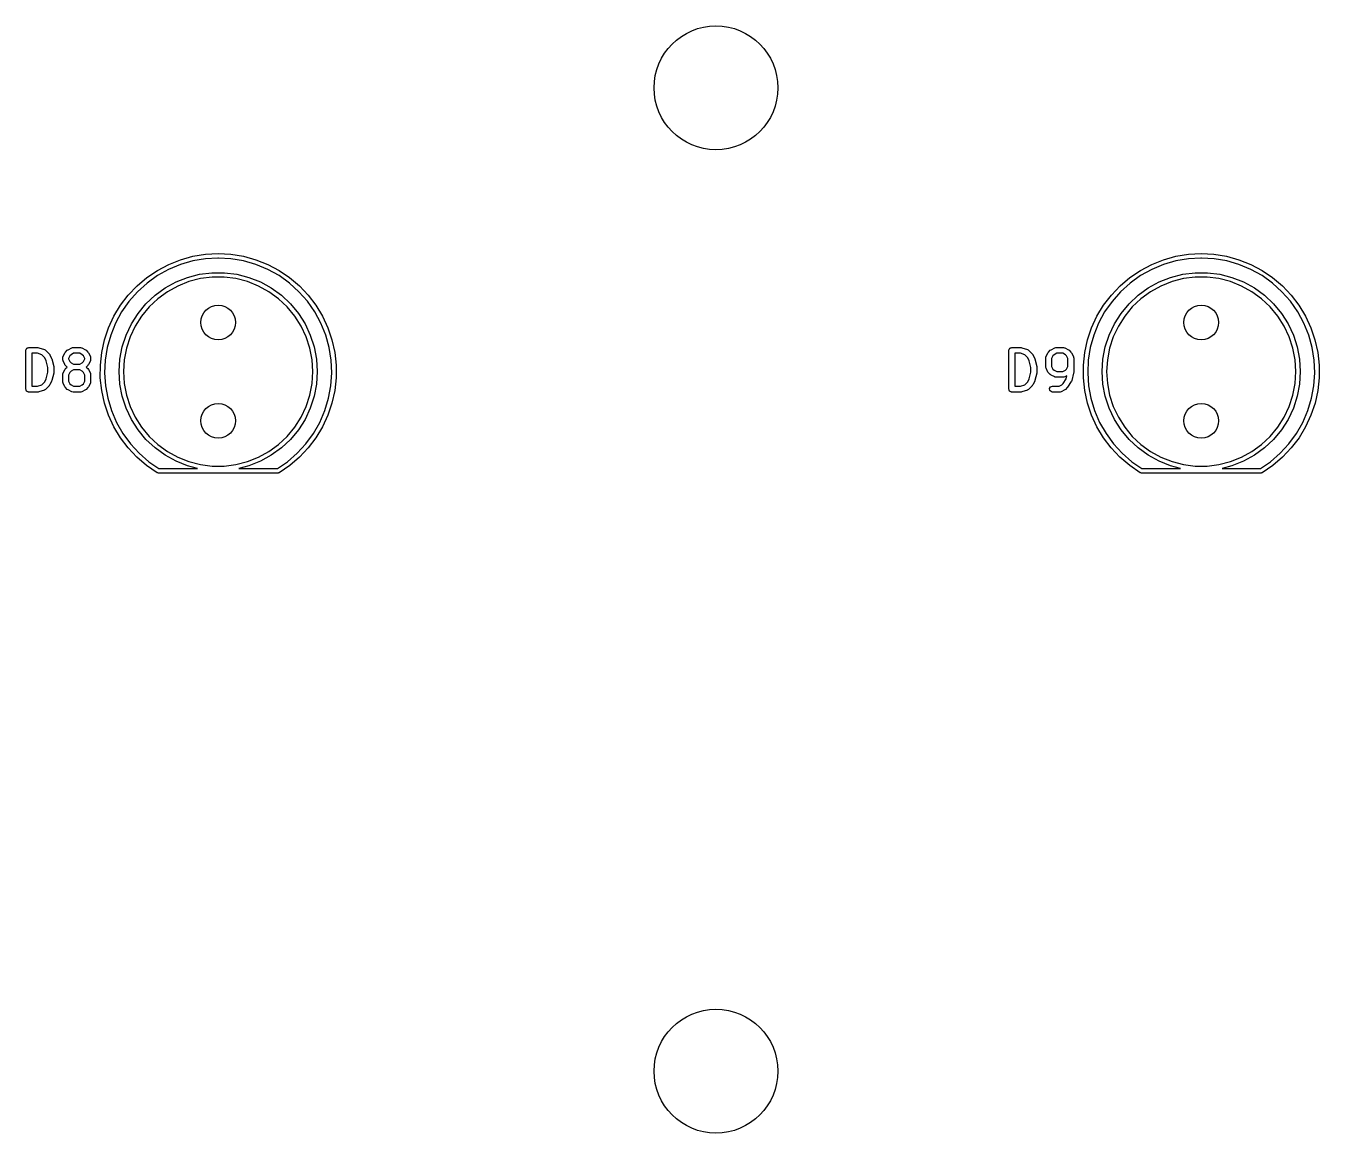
# Model space of a CAD drawing. Extents: x 17 to 414, y -137 to -109.
# Drawn here: x 223.47 to 256.88, y -137.49 to -108.89 of the extents above; entities that cross this region are included whole.
import ezdxf

# ---------------------------------------------------------------- set-up
doc = ezdxf.new("R2010")
doc.units = 0
doc.layers.add('BLACK', color=7, linetype='CONTINUOUS')

msp = doc.modelspace()

# ---------------------------------------------------------------- linework, layer by layer
at = {"layer": 'BLACK', "linetype": 'CONTINUOUS'}
for p, q in [((227.159, -115.052), (227.466, -114.93)), ((227.466, -114.93), (227.784, -114.842)), ((228.109, -114.905), (227.782, -114.961)), ((227.784, -114.842), (228.11, -114.789)), ((228.429, -114.887), (228.109, -114.905)), ((228.11, -114.789), (228.438, -114.771)), ((228.439, -114.891), (228.429, -114.887)), ((228.438, -114.771), (228.439, -114.771)), ((228.439, -114.771), (228.439, -114.771)), ((228.439, -114.771), (228.44, -114.771)), ((228.449, -114.887), (228.439, -114.891)), ((228.439, -114.891), (228.439, -114.891)), ((228.439, -114.891), (228.439, -114.891)), ((228.44, -114.771), (228.768, -114.789)), ((228.44, -114.771), (228.44, -114.771)), ((228.769, -114.905), (228.449, -114.887)), ((228.768, -114.789), (229.094, -114.842)), ((229.096, -114.961), (228.769, -114.905)), ((229.094, -114.842), (229.412, -114.93)), ((229.412, -114.93), (229.719, -115.052)), ((252.559, -115.052), (252.866, -114.93)), ((252.866, -114.93), (253.184, -114.842)), ((253.509, -114.905), (253.182, -114.961)), ((253.184, -114.842), (253.51, -114.789)), ((253.829, -114.887), (253.509, -114.905)), ((253.51, -114.789), (253.838, -114.771)), ((253.839, -114.891), (253.829, -114.887)), ((253.838, -114.771), (253.839, -114.771)), ((253.839, -114.771), (253.839, -114.771)), ((253.839, -114.771), (253.84, -114.771)), ((253.849, -114.887), (253.839, -114.891)), ((253.839, -114.891), (253.839, -114.891)), ((253.839, -114.891), (253.839, -114.891)), ((253.84, -114.771), (254.168, -114.789)), ((253.84, -114.771), (253.84, -114.771)), ((254.169, -114.905), (253.849, -114.887)), ((254.168, -114.789), (254.494, -114.842)), ((254.496, -114.961), (254.169, -114.905)), ((254.494, -114.842), (254.812, -114.93)), ((254.812, -114.93), (255.119, -115.052)), ((226.594, -115.392), (226.868, -115.207)), ((226.868, -115.207), (227.159, -115.052)), ((227.158, -115.181), (226.868, -115.342)), ((227.464, -115.053), (227.158, -115.181)), ((227.782, -114.961), (227.464, -115.053)), ((227.959, -115.306), (228.278, -115.266)), ((228.278, -115.266), (228.6, -115.266)), ((228.6, -115.266), (228.919, -115.306)), ((229.414, -115.053), (229.096, -114.961)), ((229.72, -115.181), (229.414, -115.053)), ((229.719, -115.052), (230.01, -115.207)), ((230.01, -115.342), (229.72, -115.181)), ((230.01, -115.207), (230.284, -115.392)), ((251.994, -115.392), (252.268, -115.207)), ((252.268, -115.207), (252.559, -115.052)), ((252.558, -115.181), (252.268, -115.342)), ((252.864, -115.053), (252.558, -115.181)), ((253.182, -114.961), (252.864, -115.053)), ((253.359, -115.306), (253.678, -115.266)), ((253.678, -115.266), (254, -115.266)), ((254, -115.266), (254.319, -115.306)), ((254.814, -115.053), (254.496, -114.961)), ((255.12, -115.181), (254.814, -115.053)), ((255.119, -115.052), (255.41, -115.207)), ((255.41, -115.342), (255.12, -115.181)), ((255.41, -115.207), (255.684, -115.392)), ((226.116, -115.845), (226.343, -115.606)), ((226.343, -115.606), (226.594, -115.392)), ((226.599, -115.535), (226.353, -115.757)), ((226.868, -115.342), (226.599, -115.535)), ((227.067, -115.659), (227.349, -115.505)), ((227.398, -115.609), (227.129, -115.757)), ((227.349, -115.505), (227.648, -115.386)), ((227.684, -115.496), (227.398, -115.609)), ((227.648, -115.386), (227.959, -115.306)), ((227.981, -115.419), (227.684, -115.496)), ((228.286, -115.381), (227.981, -115.419)), ((228.593, -115.381), (228.286, -115.381)), ((228.897, -115.419), (228.593, -115.381)), ((229.195, -115.496), (228.897, -115.419)), ((228.919, -115.306), (229.23, -115.386)), ((229.48, -115.609), (229.195, -115.496)), ((229.23, -115.386), (229.529, -115.505)), ((229.749, -115.757), (229.48, -115.609)), ((229.529, -115.505), (229.811, -115.659)), ((230.279, -115.535), (230.01, -115.342)), ((230.525, -115.757), (230.279, -115.535)), ((230.284, -115.392), (230.535, -115.606)), ((230.535, -115.606), (230.763, -115.845)), ((251.516, -115.845), (251.743, -115.606)), ((251.743, -115.606), (251.994, -115.392)), ((251.999, -115.535), (251.753, -115.757)), ((252.268, -115.342), (251.999, -115.535)), ((252.467, -115.659), (252.749, -115.505)), ((252.798, -115.609), (252.529, -115.757)), ((252.749, -115.505), (253.048, -115.386)), ((253.084, -115.496), (252.798, -115.609)), ((253.048, -115.386), (253.359, -115.306)), ((253.381, -115.419), (253.084, -115.496)), ((253.686, -115.381), (253.381, -115.419)), ((253.993, -115.381), (253.686, -115.381)), ((254.297, -115.419), (253.993, -115.381)), ((254.595, -115.496), (254.297, -115.419)), ((254.319, -115.306), (254.63, -115.386)), ((254.88, -115.609), (254.595, -115.496)), ((254.63, -115.386), (254.929, -115.505)), ((255.149, -115.757), (254.88, -115.609)), ((254.929, -115.505), (255.211, -115.659)), ((255.679, -115.535), (255.41, -115.342)), ((255.925, -115.757), (255.679, -115.535)), ((255.684, -115.392), (255.935, -115.606)), ((255.935, -115.606), (256.163, -115.845)), ((225.916, -116.108), (226.116, -115.845)), ((226.353, -115.757), (226.133, -116.006)), ((226.573, -116.069), (226.807, -115.848)), ((226.881, -115.937), (226.657, -116.147)), ((226.807, -115.848), (227.067, -115.659)), ((227.129, -115.757), (226.881, -115.937)), ((229.997, -115.937), (229.749, -115.757)), ((229.811, -115.659), (230.071, -115.848)), ((230.221, -116.147), (229.997, -115.937)), ((230.071, -115.848), (230.305, -116.069)), ((230.745, -116.005), (230.525, -115.757)), ((230.763, -115.845), (230.962, -116.108)), ((251.316, -116.108), (251.516, -115.845)), ((251.753, -115.757), (251.533, -116.006)), ((251.973, -116.069), (252.207, -115.848)), ((252.281, -115.937), (252.057, -116.147)), ((252.207, -115.848), (252.467, -115.659)), ((252.529, -115.757), (252.281, -115.937)), ((255.397, -115.937), (255.149, -115.757)), ((255.211, -115.659), (255.471, -115.848)), ((255.621, -116.147), (255.397, -115.937)), ((255.471, -115.848), (255.705, -116.069)), ((256.145, -116.005), (255.925, -115.757)), ((256.163, -115.845), (256.362, -116.108)), ((225.745, -116.391), (225.916, -116.108)), ((225.943, -116.277), (225.785, -116.568)), ((226.133, -116.006), (225.943, -116.277)), ((226.368, -116.316), (226.573, -116.069)), ((226.657, -116.147), (226.461, -116.384)), ((230.417, -116.384), (230.221, -116.147)), ((230.305, -116.069), (230.51, -116.316)), ((230.935, -116.277), (230.745, -116.005)), ((231.093, -116.568), (230.935, -116.277)), ((230.962, -116.108), (231.133, -116.391)), ((251.145, -116.391), (251.316, -116.108)), ((251.343, -116.277), (251.185, -116.568)), ((251.533, -116.006), (251.343, -116.277)), ((251.768, -116.316), (251.973, -116.069)), ((252.057, -116.147), (251.861, -116.384)), ((255.817, -116.384), (255.621, -116.147)), ((255.705, -116.069), (255.91, -116.316)), ((256.335, -116.277), (256.145, -116.005)), ((256.493, -116.568), (256.335, -116.277)), ((256.362, -116.108), (256.533, -116.391)), ((225.606, -116.69), (225.745, -116.391)), ((225.785, -116.568), (225.661, -116.875)), ((226.059, -116.879), (226.196, -116.588)), ((226.196, -116.588), (226.368, -116.316)), ((226.461, -116.384), (226.297, -116.643)), ((230.581, -116.643), (230.417, -116.384)), ((230.51, -116.316), (230.682, -116.588)), ((230.682, -116.588), (230.819, -116.879)), ((231.217, -116.875), (231.093, -116.568)), ((231.133, -116.391), (231.272, -116.69)), ((251.006, -116.69), (251.145, -116.391)), ((251.185, -116.568), (251.061, -116.875)), ((251.459, -116.879), (251.596, -116.588)), ((251.596, -116.588), (251.768, -116.316)), ((251.861, -116.384), (251.697, -116.643)), ((255.981, -116.643), (255.817, -116.384)), ((255.91, -116.316), (256.082, -116.588)), ((256.082, -116.588), (256.219, -116.879)), ((256.617, -116.875), (256.493, -116.568)), ((256.533, -116.391), (256.672, -116.69)), ((225.501, -117.003), (225.606, -116.69)), ((225.661, -116.875), (225.572, -117.195)), ((225.959, -117.184), (226.059, -116.879)), ((226.166, -116.921), (226.071, -117.213)), ((226.297, -116.643), (226.166, -116.921)), ((230.712, -116.921), (230.581, -116.643)), ((230.807, -117.213), (230.712, -116.921)), ((230.819, -116.879), (230.919, -117.184)), ((231.306, -117.195), (231.217, -116.875)), ((231.272, -116.69), (231.377, -117.003)), ((250.901, -117.003), (251.006, -116.69)), ((251.061, -116.875), (250.972, -117.195)), ((251.359, -117.184), (251.459, -116.879)), ((251.566, -116.921), (251.471, -117.213)), ((251.697, -116.643), (251.566, -116.921)), ((256.112, -116.921), (255.981, -116.643)), ((256.207, -117.213), (256.112, -116.921)), ((256.219, -116.879), (256.319, -117.184)), ((256.706, -117.195), (256.617, -116.875)), ((256.672, -116.69), (256.777, -117.003)), ((223.469, -117.273), (223.471, -117.264)), ((223.469, -118.273), (223.469, -117.273)), ((223.47, -117.26), (223.472, -117.257)), ((223.471, -117.264), (223.47, -117.26)), ((223.472, -117.257), (223.473, -117.248)), ((223.473, -117.248), (223.486, -117.233)), ((223.486, -117.233), (223.496, -117.216)), ((223.496, -117.216), (223.502, -117.214)), ((223.502, -117.214), (223.506, -117.208)), ((223.506, -117.208), (223.526, -117.205)), ((223.526, -117.205), (223.544, -117.198)), ((223.544, -117.198), (223.782, -117.198)), ((223.782, -117.198), (223.804, -117.202)), ((223.804, -117.202), (223.806, -117.202)), ((223.806, -117.202), (223.949, -117.25)), ((223.949, -117.25), (223.971, -117.262)), ((223.971, -117.262), (223.974, -117.266)), ((223.974, -117.266), (223.978, -117.268)), ((223.978, -117.268), (224.073, -117.363)), ((224.491, -117.316), (224.538, -117.268)), ((224.538, -117.268), (224.557, -117.255)), ((224.557, -117.255), (224.558, -117.254)), ((224.558, -117.254), (224.653, -117.206)), ((224.653, -117.206), (224.678, -117.199)), ((224.678, -117.199), (224.683, -117.2)), ((224.683, -117.2), (224.687, -117.198)), ((224.687, -117.198), (224.877, -117.198)), ((224.877, -117.198), (224.903, -117.203)), ((224.903, -117.203), (224.906, -117.206)), ((224.906, -117.206), (224.911, -117.206)), ((224.911, -117.206), (225.006, -117.254)), ((225.006, -117.254), (225.024, -117.267)), ((225.024, -117.267), (225.026, -117.268)), ((225.026, -117.268), (225.073, -117.316)), ((225.43, -117.325), (225.501, -117.003)), ((225.572, -117.195), (225.52, -117.522)), ((225.899, -117.5), (225.959, -117.184)), ((226.071, -117.213), (226.013, -117.515)), ((230.865, -117.515), (230.807, -117.213)), ((230.919, -117.184), (230.979, -117.5)), ((231.358, -117.522), (231.306, -117.195)), ((231.377, -117.003), (231.448, -117.325)), ((248.869, -117.273), (248.871, -117.264)), ((248.869, -118.273), (248.869, -117.273)), ((248.87, -117.26), (248.872, -117.257)), ((248.871, -117.264), (248.87, -117.26)), ((248.872, -117.257), (248.873, -117.248)), ((248.873, -117.248), (248.886, -117.233)), ((248.886, -117.233), (248.896, -117.216)), ((248.896, -117.216), (248.902, -117.214)), ((248.902, -117.214), (248.906, -117.208)), ((248.906, -117.208), (248.926, -117.205)), ((248.926, -117.205), (248.944, -117.198)), ((248.944, -117.198), (249.182, -117.198)), ((249.182, -117.198), (249.204, -117.202)), ((249.204, -117.202), (249.206, -117.202)), ((249.206, -117.202), (249.349, -117.25)), ((249.349, -117.25), (249.371, -117.262)), ((249.371, -117.262), (249.374, -117.266)), ((249.374, -117.266), (249.378, -117.268)), ((249.378, -117.268), (249.473, -117.363)), ((249.891, -117.316), (249.938, -117.268)), ((249.938, -117.268), (249.957, -117.255)), ((249.957, -117.255), (249.958, -117.254)), ((249.958, -117.254), (250.053, -117.206)), ((250.053, -117.206), (250.078, -117.199)), ((250.078, -117.199), (250.083, -117.2)), ((250.083, -117.2), (250.087, -117.198)), ((250.087, -117.198), (250.277, -117.198)), ((250.277, -117.198), (250.303, -117.203)), ((250.303, -117.203), (250.306, -117.206)), ((250.306, -117.206), (250.311, -117.206)), ((250.311, -117.206), (250.406, -117.254)), ((250.406, -117.254), (250.424, -117.267)), ((250.424, -117.267), (250.426, -117.268)), ((250.426, -117.268), (250.473, -117.316)), ((250.83, -117.325), (250.901, -117.003)), ((250.972, -117.195), (250.92, -117.522)), ((251.299, -117.5), (251.359, -117.184)), ((251.471, -117.213), (251.413, -117.515)), ((256.265, -117.515), (256.207, -117.213)), ((256.319, -117.184), (256.379, -117.5)), ((256.758, -117.522), (256.706, -117.195)), ((256.777, -117.003), (256.848, -117.325)), ((223.619, -117.348), (223.619, -118.198)), ((223.77, -117.348), (223.619, -117.348)), ((223.884, -117.387), (223.77, -117.348)), ((223.958, -117.461), (223.884, -117.387)), ((223.997, -117.538), (223.958, -117.461)), ((224.04, -117.711), (223.997, -117.538)), ((224.073, -117.363), (224.086, -117.382)), ((224.086, -117.382), (224.087, -117.383)), ((224.087, -117.383), (224.135, -117.478)), ((224.135, -117.478), (224.138, -117.49)), ((224.138, -117.49), (224.14, -117.493)), ((224.14, -117.493), (224.188, -117.684)), ((224.421, -117.464), (224.426, -117.438)), ((224.421, -117.511), (224.421, -117.464)), ((224.423, -117.516), (224.421, -117.511)), ((224.422, -117.52), (224.423, -117.516)), ((224.429, -117.545), (224.422, -117.52)), ((224.426, -117.438), (224.429, -117.435)), ((224.429, -117.43), (224.477, -117.335)), ((224.429, -117.435), (224.429, -117.43)), ((224.477, -117.64), (224.429, -117.545)), ((224.477, -117.335), (224.49, -117.317)), ((224.49, -117.317), (224.491, -117.316)), ((224.606, -117.413), (224.571, -117.482)), ((224.571, -117.482), (224.571, -117.494)), ((224.571, -117.494), (224.606, -117.562)), ((224.636, -117.383), (224.606, -117.413)), ((224.606, -117.562), (224.636, -117.593)), ((224.704, -117.348), (224.636, -117.383)), ((224.636, -117.593), (224.704, -117.627)), ((224.86, -117.348), (224.704, -117.348)), ((224.928, -117.383), (224.86, -117.348)), ((224.86, -117.627), (224.928, -117.593)), ((224.958, -117.413), (224.928, -117.383)), ((224.928, -117.593), (224.958, -117.562)), ((224.993, -117.482), (224.958, -117.413)), ((224.958, -117.562), (224.993, -117.494)), ((224.993, -117.494), (224.993, -117.482)), ((225.073, -117.316), (225.086, -117.334)), ((225.086, -117.334), (225.087, -117.335)), ((225.087, -117.335), (225.135, -117.43)), ((225.135, -117.545), (225.087, -117.64)), ((225.135, -117.43), (225.142, -117.455)), ((225.138, -117.537), (225.135, -117.541)), ((225.135, -117.541), (225.135, -117.545)), ((225.143, -117.511), (225.138, -117.537)), ((225.142, -117.455), (225.141, -117.46)), ((225.141, -117.46), (225.143, -117.464)), ((225.143, -117.464), (225.143, -117.511)), ((225.394, -117.653), (225.43, -117.325)), ((225.52, -117.522), (225.505, -117.853)), ((225.879, -117.821), (225.899, -117.5)), ((226.013, -117.515), (225.994, -117.821)), ((230.884, -117.821), (230.865, -117.515)), ((230.979, -117.5), (230.999, -117.821)), ((231.373, -117.853), (231.358, -117.522)), ((231.448, -117.325), (231.484, -117.653)), ((249.019, -117.348), (249.019, -118.198)), ((249.17, -117.348), (249.019, -117.348)), ((249.284, -117.387), (249.17, -117.348)), ((249.358, -117.461), (249.284, -117.387)), ((249.397, -117.538), (249.358, -117.461)), ((249.44, -117.711), (249.397, -117.538)), ((249.473, -117.363), (249.486, -117.382)), ((249.486, -117.382), (249.487, -117.383)), ((249.487, -117.383), (249.535, -117.478)), ((249.535, -117.478), (249.538, -117.49)), ((249.538, -117.49), (249.54, -117.493)), ((249.54, -117.493), (249.588, -117.684)), ((249.821, -117.464), (249.826, -117.438)), ((249.821, -117.702), (249.821, -117.464)), ((249.826, -117.438), (249.829, -117.435)), ((249.829, -117.43), (249.877, -117.335)), ((249.829, -117.435), (249.829, -117.43)), ((249.877, -117.335), (249.89, -117.317)), ((249.89, -117.317), (249.891, -117.316)), ((250.006, -117.413), (249.971, -117.482)), ((249.971, -117.482), (249.971, -117.684)), ((250.036, -117.383), (250.006, -117.413)), ((250.104, -117.348), (250.036, -117.383)), ((250.26, -117.348), (250.104, -117.348)), ((250.328, -117.383), (250.26, -117.348)), ((250.358, -117.413), (250.328, -117.383)), ((250.393, -117.482), (250.358, -117.413)), ((250.393, -117.684), (250.393, -117.482)), ((250.473, -117.316), (250.486, -117.334)), ((250.486, -117.334), (250.487, -117.335)), ((250.487, -117.335), (250.535, -117.43)), ((250.535, -117.43), (250.542, -117.455)), ((250.542, -117.455), (250.541, -117.46)), ((250.541, -117.46), (250.543, -117.464)), ((250.543, -117.464), (250.543, -117.845)), ((250.794, -117.653), (250.83, -117.325)), ((250.92, -117.522), (250.905, -117.853)), ((251.279, -117.821), (251.299, -117.5)), ((251.413, -117.515), (251.394, -117.821)), ((256.284, -117.821), (256.265, -117.515)), ((256.379, -117.5), (256.399, -117.821)), ((256.773, -117.853), (256.758, -117.522)), ((256.848, -117.325), (256.884, -117.653)), ((223.997, -118.009), (224.04, -117.836)), ((224.04, -117.836), (224.04, -117.711)), ((224.188, -117.863), (224.14, -118.053)), ((224.188, -117.684), (224.189, -117.699)), ((224.19, -117.845), (224.188, -117.86)), ((224.188, -117.86), (224.188, -117.863)), ((224.189, -117.699), (224.19, -117.702)), ((224.19, -117.702), (224.19, -117.845)), ((224.421, -117.892), (224.426, -117.867)), ((224.421, -118.083), (224.421, -117.892)), ((224.426, -117.867), (224.429, -117.863)), ((224.429, -117.859), (224.477, -117.764)), ((224.429, -117.863), (224.429, -117.859)), ((224.478, -117.641), (224.477, -117.64)), ((224.477, -117.764), (224.49, -117.746)), ((224.491, -117.66), (224.478, -117.641)), ((224.49, -117.746), (224.491, -117.744)), ((224.533, -117.702), (224.491, -117.66)), ((224.491, -117.744), (224.533, -117.702)), ((224.606, -117.842), (224.571, -117.91)), ((224.571, -117.91), (224.571, -118.065)), ((224.636, -117.811), (224.606, -117.842)), ((224.704, -117.777), (224.636, -117.811)), ((224.704, -117.627), (224.86, -117.627)), ((224.86, -117.777), (224.704, -117.777)), ((224.928, -117.811), (224.86, -117.777)), ((224.958, -117.842), (224.928, -117.811)), ((224.993, -117.91), (224.958, -117.842)), ((224.993, -118.065), (224.993, -117.91)), ((225.073, -117.66), (225.031, -117.702)), ((225.031, -117.702), (225.073, -117.744)), ((225.074, -117.658), (225.073, -117.66)), ((225.073, -117.744), (225.086, -117.763)), ((225.087, -117.64), (225.074, -117.658)), ((225.086, -117.763), (225.087, -117.764)), ((225.087, -117.764), (225.135, -117.859)), ((225.135, -117.859), (225.142, -117.884)), ((225.142, -117.884), (225.141, -117.888)), ((225.141, -117.888), (225.143, -117.892)), ((225.143, -117.892), (225.143, -118.083)), ((225.393, -117.983), (225.394, -117.653)), ((225.505, -117.853), (225.527, -118.184)), ((225.899, -118.142), (225.879, -117.821)), ((225.994, -117.821), (226.013, -118.127)), ((230.865, -118.127), (230.884, -117.821)), ((230.999, -117.821), (230.979, -118.142)), ((231.351, -118.184), (231.373, -117.853)), ((231.484, -117.653), (231.485, -117.983)), ((249.397, -118.009), (249.44, -117.836)), ((249.44, -117.836), (249.44, -117.711)), ((249.588, -117.863), (249.54, -118.053)), ((249.588, -117.684), (249.589, -117.699)), ((249.59, -117.845), (249.588, -117.86)), ((249.588, -117.86), (249.588, -117.863)), ((249.589, -117.699), (249.59, -117.702)), ((249.59, -117.702), (249.59, -117.845)), ((249.823, -117.706), (249.821, -117.702)), ((249.822, -117.711), (249.823, -117.706)), ((249.829, -117.735), (249.822, -117.711)), ((249.877, -117.831), (249.829, -117.735)), ((249.878, -117.832), (249.877, -117.831)), ((249.891, -117.85), (249.878, -117.832)), ((249.938, -117.898), (249.891, -117.85)), ((249.94, -117.899), (249.938, -117.898)), ((249.958, -117.912), (249.94, -117.899)), ((250.053, -117.959), (249.958, -117.912)), ((249.971, -117.684), (250.006, -117.753)), ((250.006, -117.753), (250.036, -117.783)), ((250.036, -117.783), (250.104, -117.817)), ((250.104, -117.817), (250.26, -117.817)), ((250.26, -117.817), (250.328, -117.783)), ((250.369, -117.93), (250.311, -117.959)), ((250.328, -117.783), (250.358, -117.753)), ((250.35, -118.004), (250.369, -117.93)), ((250.358, -117.753), (250.393, -117.684)), ((250.54, -117.863), (250.493, -118.053)), ((250.543, -117.845), (250.54, -117.86)), ((250.54, -117.86), (250.54, -117.863)), ((250.793, -117.983), (250.794, -117.653)), ((250.905, -117.853), (250.927, -118.184)), ((251.299, -118.142), (251.279, -117.821)), ((251.394, -117.821), (251.413, -118.127)), ((256.265, -118.127), (256.284, -117.821)), ((256.399, -117.821), (256.379, -118.142)), ((256.751, -118.184), (256.773, -117.853)), ((256.884, -117.653), (256.885, -117.983)), ((223.476, -118.292), (223.469, -118.273)), ((223.479, -118.311), (223.476, -118.292)), ((223.619, -118.198), (223.77, -118.198)), ((223.77, -118.198), (223.884, -118.16)), ((223.884, -118.16), (223.958, -118.086)), ((223.978, -118.279), (223.957, -118.294)), ((223.958, -118.086), (223.997, -118.009)), ((224.073, -118.184), (223.978, -118.279)), ((224.074, -118.182), (224.073, -118.184)), ((224.087, -118.164), (224.074, -118.182)), ((224.135, -118.069), (224.087, -118.164)), ((224.14, -118.053), (224.135, -118.065)), ((224.135, -118.065), (224.135, -118.069)), ((224.423, -118.087), (224.421, -118.083)), ((224.422, -118.091), (224.423, -118.087)), ((224.429, -118.116), (224.422, -118.091)), ((224.477, -118.212), (224.429, -118.116)), ((224.478, -118.213), (224.477, -118.212)), ((224.491, -118.231), (224.478, -118.213)), ((224.538, -118.279), (224.491, -118.231)), ((224.54, -118.279), (224.538, -118.279)), ((224.558, -118.293), (224.54, -118.279)), ((224.571, -118.065), (224.606, -118.134)), ((224.606, -118.134), (224.636, -118.164)), ((224.636, -118.164), (224.704, -118.198)), ((224.704, -118.198), (224.86, -118.198)), ((224.86, -118.198), (224.928, -118.164)), ((224.928, -118.164), (224.958, -118.134)), ((224.958, -118.134), (224.993, -118.065)), ((225.007, -118.292), (225.006, -118.293)), ((225.026, -118.279), (225.007, -118.292)), ((225.073, -118.231), (225.026, -118.279)), ((225.074, -118.23), (225.073, -118.231)), ((225.087, -118.212), (225.074, -118.23)), ((225.135, -118.116), (225.087, -118.212)), ((225.138, -118.109), (225.135, -118.112)), ((225.135, -118.112), (225.135, -118.116)), ((225.143, -118.083), (225.138, -118.109)), ((225.429, -118.312), (225.393, -117.983)), ((225.527, -118.184), (225.586, -118.51)), ((225.959, -118.458), (225.899, -118.142)), ((226.013, -118.127), (226.071, -118.429)), ((230.807, -118.429), (230.865, -118.127)), ((230.979, -118.142), (230.919, -118.458)), ((231.292, -118.51), (231.351, -118.184)), ((231.485, -117.983), (231.449, -118.312)), ((248.876, -118.292), (248.869, -118.273)), ((248.879, -118.311), (248.876, -118.292)), ((249.019, -118.198), (249.17, -118.198)), ((249.17, -118.198), (249.284, -118.16)), ((249.284, -118.16), (249.358, -118.086)), ((249.378, -118.279), (249.357, -118.294)), ((249.358, -118.086), (249.397, -118.009)), ((249.473, -118.184), (249.378, -118.279)), ((249.474, -118.182), (249.473, -118.184)), ((249.487, -118.164), (249.474, -118.182)), ((249.535, -118.069), (249.487, -118.164)), ((249.54, -118.053), (249.535, -118.065)), ((249.535, -118.065), (249.535, -118.069)), ((249.918, -118.26), (249.943, -118.216)), ((249.927, -118.311), (249.918, -118.26)), ((249.943, -118.216), (249.992, -118.198)), ((249.992, -118.198), (250.164, -118.198)), ((250.058, -117.96), (250.053, -117.959)), ((250.061, -117.963), (250.058, -117.96)), ((250.087, -117.967), (250.061, -117.963)), ((250.277, -117.967), (250.087, -117.967)), ((250.164, -118.198), (250.233, -118.164)), ((250.233, -118.164), (250.267, -118.13)), ((250.267, -118.13), (250.35, -118.004)), ((250.281, -117.966), (250.277, -117.967)), ((250.286, -117.967), (250.281, -117.966)), ((250.311, -117.959), (250.286, -117.967)), ((250.312, -118.292), (250.311, -118.293)), ((250.33, -118.279), (250.312, -118.292)), ((250.378, -118.231), (250.33, -118.279)), ((250.379, -118.228), (250.378, -118.231)), ((250.387, -118.22), (250.379, -118.228)), ((250.482, -118.077), (250.387, -118.22)), ((250.483, -118.076), (250.482, -118.077)), ((250.493, -118.053), (250.483, -118.076)), ((250.829, -118.312), (250.793, -117.983)), ((250.927, -118.184), (250.986, -118.51)), ((251.359, -118.458), (251.299, -118.142)), ((251.413, -118.127), (251.471, -118.429)), ((256.207, -118.429), (256.265, -118.127)), ((256.379, -118.142), (256.319, -118.458)), ((256.692, -118.51), (256.751, -118.184)), ((256.885, -117.983), (256.849, -118.312)), ((223.484, -118.315), (223.479, -118.311)), ((223.486, -118.322), (223.484, -118.315)), ((223.503, -118.331), (223.486, -118.322)), ((223.518, -118.344), (223.503, -118.331)), ((223.528, -118.346), (223.518, -118.344)), ((223.531, -118.347), (223.528, -118.346)), ((223.534, -118.347), (223.531, -118.347)), ((223.544, -118.348), (223.534, -118.347)), ((223.782, -118.348), (223.544, -118.348)), ((223.784, -118.348), (223.782, -118.348)), ((223.806, -118.345), (223.784, -118.348)), ((223.949, -118.297), (223.806, -118.345)), ((223.952, -118.294), (223.949, -118.297)), ((223.957, -118.294), (223.952, -118.294)), ((224.653, -118.34), (224.558, -118.293)), ((224.658, -118.341), (224.653, -118.34)), ((224.661, -118.344), (224.658, -118.341)), ((224.687, -118.348), (224.661, -118.344)), ((224.877, -118.348), (224.687, -118.348)), ((224.881, -118.347), (224.877, -118.348)), ((224.886, -118.348), (224.881, -118.347)), ((224.911, -118.34), (224.886, -118.348)), ((225.006, -118.293), (224.911, -118.34)), ((225.499, -118.634), (225.429, -118.312)), ((225.586, -118.51), (225.682, -118.827)), ((226.059, -118.763), (225.959, -118.458)), ((226.071, -118.429), (226.166, -118.721)), ((230.712, -118.721), (230.807, -118.429)), ((230.919, -118.458), (230.819, -118.763)), ((231.196, -118.827), (231.292, -118.51)), ((231.449, -118.312), (231.379, -118.634)), ((248.884, -118.315), (248.879, -118.311)), ((248.886, -118.322), (248.884, -118.315)), ((248.903, -118.331), (248.886, -118.322)), ((248.918, -118.344), (248.903, -118.331)), ((248.928, -118.346), (248.918, -118.344)), ((248.931, -118.347), (248.928, -118.346)), ((248.934, -118.347), (248.931, -118.347)), ((248.944, -118.348), (248.934, -118.347)), ((249.182, -118.348), (248.944, -118.348)), ((249.184, -118.348), (249.182, -118.348)), ((249.206, -118.345), (249.184, -118.348)), ((249.349, -118.297), (249.206, -118.345)), ((249.352, -118.294), (249.349, -118.297)), ((249.357, -118.294), (249.352, -118.294)), ((249.966, -118.344), (249.927, -118.311)), ((249.992, -118.348), (249.966, -118.344)), ((250.182, -118.348), (249.992, -118.348)), ((250.186, -118.347), (250.182, -118.348)), ((250.191, -118.348), (250.186, -118.347)), ((250.216, -118.34), (250.191, -118.348)), ((250.311, -118.293), (250.216, -118.34)), ((250.899, -118.634), (250.829, -118.312)), ((250.986, -118.51), (251.082, -118.827)), ((251.459, -118.763), (251.359, -118.458)), ((251.471, -118.429), (251.566, -118.721)), ((256.112, -118.721), (256.207, -118.429)), ((256.319, -118.458), (256.219, -118.763)), ((256.596, -118.827), (256.692, -118.51)), ((256.849, -118.312), (256.779, -118.634)), ((225.605, -118.947), (225.499, -118.634)), ((225.743, -119.247), (225.605, -118.947)), ((225.682, -118.827), (225.813, -119.131)), ((226.196, -119.054), (226.059, -118.763)), ((226.166, -118.721), (226.297, -118.999)), ((230.581, -118.999), (230.712, -118.721)), ((230.819, -118.763), (230.682, -119.054)), ((231.065, -119.131), (231.196, -118.827)), ((231.274, -118.947), (231.135, -119.247)), ((231.379, -118.634), (231.274, -118.947)), ((251.005, -118.947), (250.899, -118.634)), ((251.143, -119.247), (251.005, -118.947)), ((251.082, -118.827), (251.213, -119.131)), ((251.596, -119.054), (251.459, -118.763)), ((251.566, -118.721), (251.697, -118.999)), ((255.981, -118.999), (256.112, -118.721)), ((256.219, -118.763), (256.082, -119.054)), ((256.465, -119.131), (256.596, -118.827)), ((256.674, -118.947), (256.535, -119.247)), ((256.779, -118.634), (256.674, -118.947)), ((225.913, -119.53), (225.743, -119.247)), ((225.813, -119.131), (225.978, -119.419)), ((226.368, -119.326), (226.196, -119.054)), ((226.297, -118.999), (226.461, -119.258)), ((226.461, -119.258), (226.657, -119.495)), ((230.221, -119.495), (230.417, -119.258)), ((230.417, -119.258), (230.581, -118.999)), ((230.682, -119.054), (230.51, -119.326)), ((230.9, -119.419), (231.065, -119.131)), ((231.135, -119.247), (230.965, -119.53)), ((251.313, -119.53), (251.143, -119.247)), ((251.213, -119.131), (251.378, -119.419)), ((251.768, -119.326), (251.596, -119.054)), ((251.697, -118.999), (251.861, -119.258)), ((251.861, -119.258), (252.057, -119.495)), ((255.621, -119.495), (255.817, -119.258)), ((255.817, -119.258), (255.981, -118.999)), ((256.082, -119.054), (255.91, -119.326)), ((256.3, -119.419), (256.465, -119.131)), ((256.535, -119.247), (256.365, -119.53)), ((226.112, -119.793), (225.913, -119.53)), ((225.978, -119.419), (226.174, -119.686)), ((226.573, -119.573), (226.368, -119.326)), ((226.807, -119.793), (226.573, -119.573)), ((226.657, -119.495), (226.881, -119.705)), ((229.997, -119.705), (230.221, -119.495)), ((230.305, -119.573), (230.071, -119.793)), ((230.51, -119.326), (230.305, -119.573)), ((230.704, -119.686), (230.9, -119.419)), ((230.965, -119.53), (230.766, -119.793)), ((251.512, -119.793), (251.313, -119.53)), ((251.378, -119.419), (251.574, -119.686)), ((251.973, -119.573), (251.768, -119.326)), ((252.207, -119.793), (251.973, -119.573)), ((252.057, -119.495), (252.281, -119.705)), ((255.397, -119.705), (255.621, -119.495)), ((255.705, -119.573), (255.471, -119.793)), ((255.91, -119.326), (255.705, -119.573)), ((256.104, -119.686), (256.3, -119.419)), ((256.365, -119.53), (256.166, -119.793)), ((226.339, -120.033), (226.112, -119.793)), ((226.174, -119.686), (226.398, -119.93)), ((226.398, -119.93), (226.649, -120.147)), ((227.067, -119.982), (226.807, -119.793)), ((226.881, -119.705), (227.129, -119.885)), ((227.129, -119.885), (227.398, -120.033)), ((229.48, -120.033), (229.749, -119.885)), ((229.749, -119.885), (229.997, -119.705)), ((230.071, -119.793), (229.811, -119.982)), ((230.229, -120.147), (230.48, -119.93)), ((230.48, -119.93), (230.704, -119.686)), ((230.766, -119.793), (230.539, -120.033)), ((251.739, -120.033), (251.512, -119.793)), ((251.574, -119.686), (251.798, -119.93)), ((251.798, -119.93), (252.049, -120.147)), ((252.467, -119.982), (252.207, -119.793)), ((252.281, -119.705), (252.529, -119.885)), ((252.529, -119.885), (252.798, -120.033)), ((254.88, -120.033), (255.149, -119.885)), ((255.149, -119.885), (255.397, -119.705)), ((255.471, -119.793), (255.211, -119.982)), ((255.629, -120.147), (255.88, -119.93)), ((255.88, -119.93), (256.104, -119.686)), ((256.166, -119.793), (255.939, -120.033)), ((226.59, -120.247), (226.339, -120.033)), ((226.863, -120.432), (226.59, -120.247)), ((226.649, -120.147), (226.904, -120.321)), ((227.349, -120.137), (227.067, -119.982)), ((227.648, -120.256), (227.349, -120.137)), ((227.398, -120.033), (227.684, -120.146)), ((227.902, -120.321), (227.648, -120.256)), ((227.684, -120.146), (227.981, -120.222)), ((227.981, -120.222), (228.286, -120.261)), ((228.286, -120.261), (228.593, -120.261)), ((228.593, -120.261), (228.897, -120.222)), ((228.897, -120.222), (229.195, -120.146)), ((229.23, -120.256), (228.976, -120.321)), ((229.195, -120.146), (229.48, -120.033)), ((229.529, -120.137), (229.23, -120.256)), ((229.811, -119.982), (229.529, -120.137)), ((229.974, -120.321), (230.229, -120.147)), ((230.288, -120.247), (230.015, -120.432)), ((230.539, -120.033), (230.288, -120.247)), ((251.99, -120.247), (251.739, -120.033)), ((252.263, -120.432), (251.99, -120.247)), ((252.049, -120.147), (252.304, -120.321)), ((252.749, -120.137), (252.467, -119.982)), ((253.048, -120.256), (252.749, -120.137)), ((252.798, -120.033), (253.084, -120.146)), ((253.302, -120.321), (253.048, -120.256)), ((253.084, -120.146), (253.381, -120.222)), ((253.381, -120.222), (253.686, -120.261)), ((253.686, -120.261), (253.993, -120.261)), ((253.993, -120.261), (254.297, -120.222)), ((254.297, -120.222), (254.595, -120.146)), ((254.63, -120.256), (254.376, -120.321)), ((254.595, -120.146), (254.88, -120.033)), ((254.929, -120.137), (254.63, -120.256)), ((255.211, -119.982), (254.929, -120.137)), ((255.374, -120.321), (255.629, -120.147)), ((255.688, -120.247), (255.415, -120.432)), ((255.939, -120.033), (255.688, -120.247)), ((226.879, -120.435), (226.863, -120.432)), ((226.863, -120.432), (226.863, -120.432)), ((226.894, -120.441), (226.879, -120.435)), ((229.984, -120.441), (226.894, -120.441)), ((226.904, -120.321), (227.902, -120.321)), ((228.976, -120.321), (229.974, -120.321)), ((229.999, -120.435), (229.984, -120.441)), ((230.015, -120.432), (229.999, -120.435)), ((230.015, -120.432), (230.015, -120.432)), ((252.279, -120.435), (252.263, -120.432)), ((252.263, -120.432), (252.263, -120.432)), ((252.294, -120.441), (252.279, -120.435)), ((255.384, -120.441), (252.294, -120.441)), ((252.304, -120.321), (253.302, -120.321)), ((254.376, -120.321), (255.374, -120.321)), ((255.399, -120.435), (255.384, -120.441)), ((255.415, -120.432), (255.399, -120.435)), ((255.415, -120.432), (255.415, -120.432))]:
    msp.add_line(p, q, dxfattribs=at)
at = {"layer": 'BLACK'}
for centre, radius in [((241.3, -110.49), 1.6), ((228.439, -116.551), 0.45), ((253.839, -116.551), 0.45), ((228.439, -119.091), 0.45), ((253.839, -119.091), 0.45), ((241.3, -135.89), 1.6)]:
    msp.add_circle(centre, radius, dxfattribs=at)

doc.saveas('drawing.dxf')
